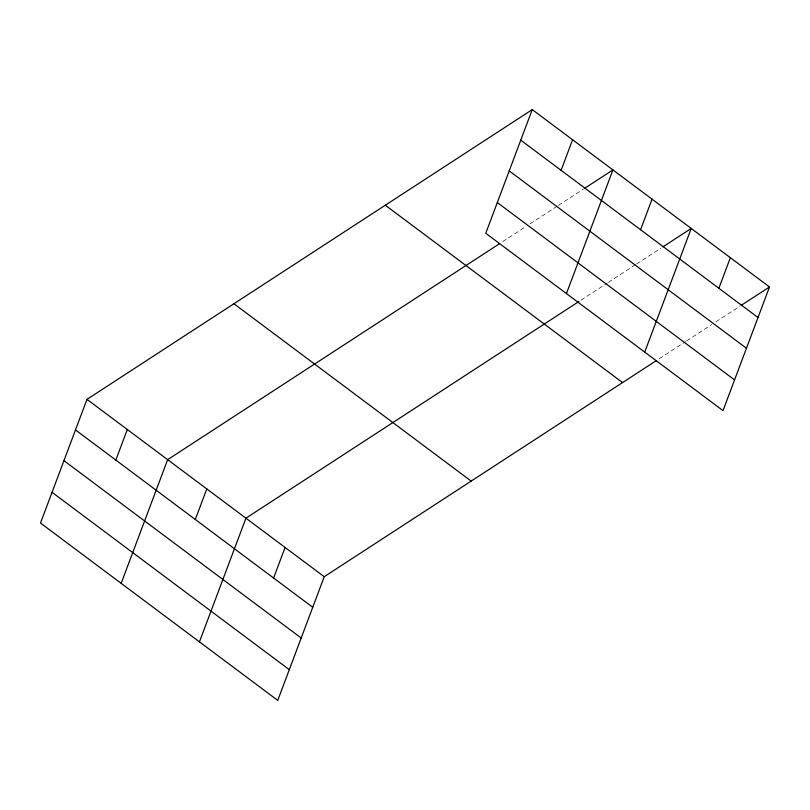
<?xml version="1.0" encoding="UTF-8"?>
<svg xmlns="http://www.w3.org/2000/svg" width="810" height="810" viewBox="0 0 810 810"><rect width="100%" height="100%" fill="white"/><g stroke="black" fill="none" stroke-linecap="round" stroke-linejoin="round"><path stroke-width="0.61" stroke-dasharray="4.05 3.04" d="M502.716 241.623L525.801 226.597M530.003 223.864L557.29 206.105M558.343 205.426L583.534 189.034M581.003 300.145L607.247 283.075M608.29 282.396L635.587 264.637M636.63 263.949L660.768 248.245M659.299 358.678L685.533 341.607M686.586 340.919L711.777 324.526M715.969 321.793L740.117 306.089"/><path stroke-width="1.21" d="M532.251 109.603L485.767 233.28L723.016 410.64L769.5 286.963L532.251 109.603L86.984 399.36L40.5 523.037L277.749 700.397L324.233 576.72L656.151 360.723M115.83 460.08L127.322 429.513M121.166 583.342L167.65 459.665L499.567 243.668M195.301 519.494L206.793 488.926M199.452 641.864L245.936 518.187L578.907 301.512M273.598 578.026L285.09 547.459M561.097 170.323L572.589 139.755M566.433 293.584L612.917 169.908L584.577 188.345M640.578 229.736L652.06 199.169M644.719 352.107L691.213 228.44L662.874 246.878M718.865 288.269L730.357 257.702M741.16 305.4L769.5 286.963M520.769 140.171L758.008 317.53M509.217 170.9L746.466 348.259M497.32 202.551L734.559 379.91M385.317 205.224L622.566 382.583M233.928 303.74L471.167 481.099M86.984 399.36L324.233 576.72M75.492 429.928L312.741 607.287M63.949 460.657L301.188 638.007M52.053 492.308L289.292 669.667"/></g></svg>
